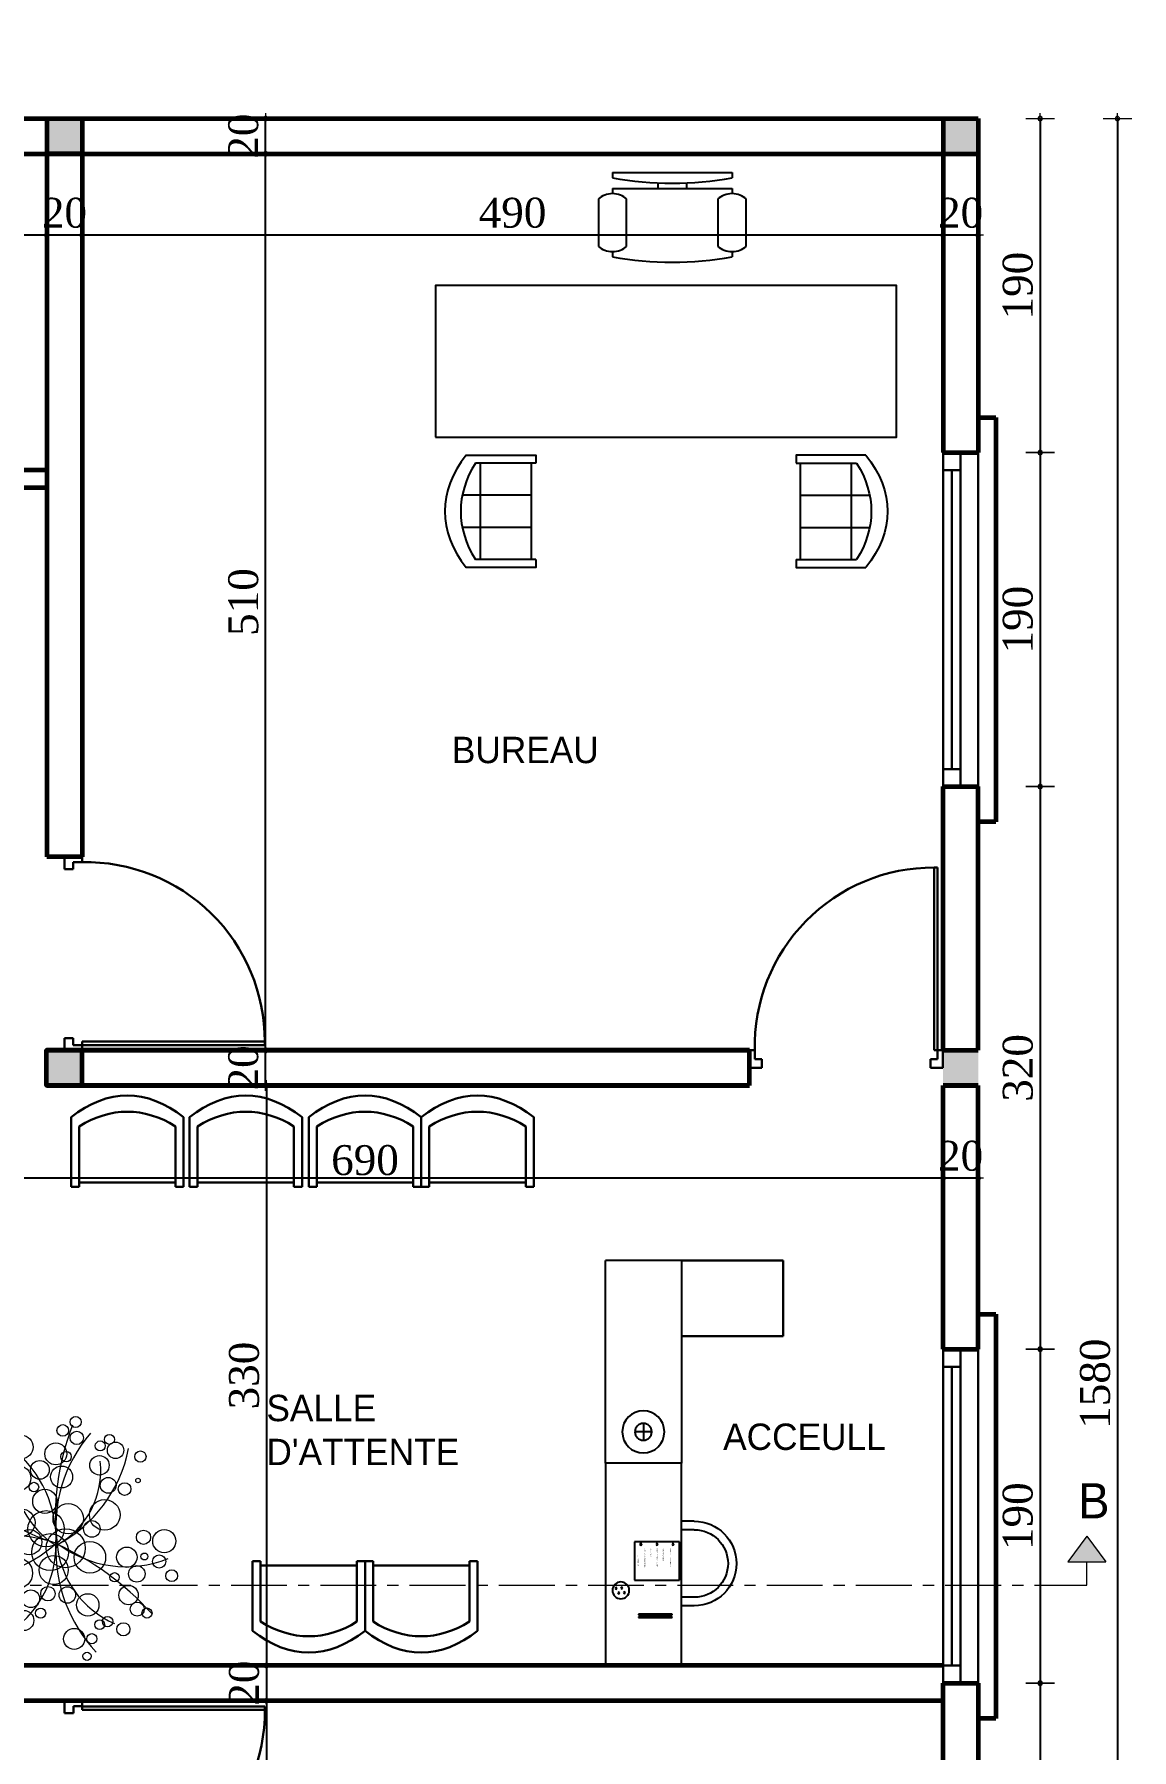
# Model space of a CAD drawing. Header units: millimetres. Extents: x -4146 to 23, y -2153 to 7365.
# Drawn here: x -1143 to -519, y 2385 to 3361 of the extents above; entities that cross this region are included whole.
import ezdxf

# ---------------------------------------------------------------- set-up
doc = ezdxf.new("R2010")
doc.units = ezdxf.units.MM
doc.linetypes.add('AXES', pattern=[50.8, 31.75, -6.35, 6.35, -6.35])
for name, color, linetype in [('9-BUITEN', 7, 'Continuous'), ('F-1', 1, 'Continuous'), ('F-2', 2, 'Continuous'), ('f-3', 3, 'Continuous')]:
    doc.layers.add(name, color=color, linetype=linetype)
for name, color, linetype, lineweight in [('Cotation', 242, 'Continuous', 20), ('ecriture', 122, 'Continuous', 40), ('fin', 73, 'Continuous', 20), ('HA', 8, 'Continuous', 20), ('minuiserue', 3, 'Continuous', 30), ('MUR', 6, 'Continuous', 60)]:
    doc.layers.add(name, color=color, linetype=linetype, lineweight=lineweight)
doc.styles.add('cotation', font='times.ttf', dxfattribs={"height": 17})
doc.dimstyles.new('ech-100', dxfattribs={"dimtxt": 17, "dimasz": 0.02, "dimexe": 1.25, "dimexo": 0.625, "dimgap": 4, "dimtad": 1, "dimdec": 0, "dimtxsty": 'cotation', "dimblk": 'cotation', "dimcen": 2, "dimse1": 1, "dimse2": 1, "dimadec": 0, "dimazin": 0, "dimtfac": 1, "dimtdec": 0, "dimtix": 1, "dimtmove": 0, "dimatfit": 3, "dimldrblk": 'cotation', "dimfxl": 1.25, "dimtolj": 1, "dimarcsym": 0})

# ---------------------------------------------------------------- blocks, each defined once
blk = doc.blocks.new('Chaise de bureau')
at = {"linetype": 'Continuous'}
for p, q in [((-8.5, 0), (-8.5, -1)), ((-8.5, 0), (8.5, 0)), ((8.5, 0), (8.5, -1)), ((-2, -3), (-2, -1.9355)), ((2, -1.9576), (2, -3)), ((-8.5, -3), (-8.5, -4)), ((-8.5, -3), (8.5, -3)), ((8.5, -3), (8.5, -4)), ((-10.5, -5), (-10.5, -14)), ((-6.5, -14), (-6.5, -5)), ((6.5, -5), (6.5, -14)), ((10.5, -14), (10.5, -5)), ((-8.5, -15), (-8.5, -16)), ((8.5, -15), (8.5, -16))]:
    blk.add_line(p, q, dxfattribs=at)
for centre, radius, start, end in [((0, 34.625), 36.625, 256.5803, 283.4197), ((-8.5, -6.5), 2.5, 36.8699, 143.1301), ((8.5, -6.5), 2.5, 36.8699, 143.1301), ((-8.5, -12.5), 2.5, 216.8699, 323.1301), ((8.5, -12.5), 2.5, 216.8699, 323.1301), ((0, 19.625), 36.625, 256.5803, 283.4197)]:
    blk.add_arc(centre, radius, start, end, dxfattribs=at)
blk = doc.blocks.new('BURO')
blk.add_lwpolyline([(3851.65, 1652.46), (3917.25, 1652.46), (3917.25, 1681.22), (3851.65, 1681.22)], close=True)
blk.add_blockref('Chaise de bureau', (3885.34, 1702.66))
blk = doc.blocks.new('Canapé confort à dos rond - 7 pi')
at = {"linetype": 'Continuous'}
for p, q in [((-36.000027, -34), (-36.000027, -11.4696)), ((-12.00002, -32.4421), (-12.00003, -6.5971)), ((11.99997, -32.4421), (11.99998, -6.5971)), ((35.99998, -34), (35.99998, -11.4696)), ((-35.999844, -13.3819), (35.9998, -13.3819)), ((-36.000027, -32.4421), (35.99998, -32.4421))]:
    blk.add_line(p, q, dxfattribs=at)
for points in [[(-36.000027, -34), (-42.000027, -34), (-42.000027, -8)], [(41.99998, -8), (41.99998, -34), (35.99998, -34)]]:
    blk.add_lwpolyline(points, dxfattribs=at)
for centre, radius, start, end in [((0, -114.25), 114.25, 68.43141, 111.5686), ((-0.00001, -127.1968), 121.1968, 72.72033, 107.2797)]:
    blk.add_arc(centre, radius, start, end, dxfattribs=at)
blk = doc.blocks.new('B3')
at = {"layer": 'F-1'}
for p, q in [((-4180.45, 2571.93), (-4180.02, 2571.93)), ((-4180.45, 2552.65), (-4180.45, 2571.93)), ((-4180.02, 2571.93), (-4180.02, 2552.65)), ((-4178.93, 2571.93), (-4178.5, 2571.93)), ((-4178.93, 2552.65), (-4178.93, 2571.93)), ((-4178.5, 2571.93), (-4178.5, 2552.65)), ((-4180.02, 2552.65), (-4180.45, 2552.65)), ((-4178.5, 2552.65), (-4178.93, 2552.65))]:
    blk.add_line(p, q, dxfattribs=at)
at = {"layer": 'F-2'}
for p, q in [((-4159.23, 2576.09), (-4137.51, 2576.09)), ((-4159.23, 2550.41), (-4159.23, 2576.09)), ((-4137.51, 2576.09), (-4137.51, 2550.41)), ((-4137.51, 2550.41), (-4159.23, 2550.41))]:
    blk.add_line(p, q, dxfattribs=at)
for centre, radius in [((-4138.83, 2572.42), 0.45), ((-4138.87, 2563.28), 0.45), ((-4165.02, 2542.71), 4.8), ((-4138.83, 2554.08), 0.45), ((-4166.53, 2541.41), 0.434), ((-4166.32, 2544.66), 0.434), ((-4163.93, 2539.89), 0.434), ((-4163.72, 2543.14), 0.434)]:
    blk.add_circle(centre, radius, dxfattribs=at)
at = {"layer": 'f-3'}
for p, q in [((-4207.84, 2577.2), (-4092.64, 2577.2)), ((-4207.84, 2577.2), (-4207.84, 2534)), ((-4173.76, 2584.47), (-4173.76, 2577.2)), ((-4168.96, 2584.47), (-4168.96, 2577.2)), ((-4130.56, 2584.47), (-4130.56, 2577.2)), ((-4125.76, 2584.47), (-4125.76, 2577.2)), ((-3977.44, 2577.2), (-4092.64, 2577.2)), ((-4092.64, 2577.2), (-4092.64, 2534)), ((-4092.64, 2577.2), (-4092.64, 2534)), ((-3977.44, 2577.2), (-3977.44, 2534)), ((-4074.87, 2560.28), (-4074.87, 2550.68)), ((-4070.07, 2555.48), (-4079.67, 2555.48)), ((-4092.64, 2534), (-4207.84, 2534)), ((-4092.64, 2534), (-3977.44, 2534))]:
    blk.add_line(p, q, dxfattribs=at)
for radius in [12, 4.8]:
    blk.add_circle((-4074.87, 2555.48), radius, dxfattribs=at)
for radius in [24, 19.2]:
    blk.add_arc((-4149.76, 2584.47), radius, 0, 180, dxfattribs=at)
at = {"layer": 'F-1'}
for s, p in [('5. PICK UP PRESCRIPTION', (-4140.95, 2571.17)), ('4. BUY NEW OUTFIT', (-4140.95, 2567.05)), ('1. GO TO GROCERY STORE', (-4140.87, 2556.65)), ('3. PICK UP DRY CLEANING', (-4140.95, 2563.62)), ('2. LAUNDRY', (-4140.95, 2560.06)), ('THINGS TO DO', (-4145.2, 2552.93))]:
    blk.add_text(s, height=0.6, rotation=180, dxfattribs=at).set_placement(p)
blk = doc.blocks.new('B1')
at = {"layer": 'minuiserue'}
for p, q in [((-2606.22, 2449.21), (-2664.13, 2449.21)), ((-2664.13, 2406.21), (-2664.13, 2449.21)), ((-2606.22, 2406.21), (-2664.13, 2406.21))]:
    blk.add_line(p, q, dxfattribs=at)
at = {"layer": 'HA', "rotation": 90}
blk.add_blockref('B3', (-29.02, 6426.65), dxfattribs=at)
blk = doc.blocks.new('KK')
at = {"linetype": 'Continuous'}
for p, q in [((-1844.5, 2052.67), (-1804.88, 2052.67)), ((-1844.5, 2048.09), (-1844.5, 2052.67)), ((-1844.5, 2048.09), (-1810.16, 2048.09)), ((-1842.13, 2048.09), (-1842.13, 1993.23)), ((-1844.5, 1988.66), (-1844.5, 1993.23)), ((-1844.5, 1993.23), (-1810.16, 1993.23)), ((-1804.88, 1988.66), (-1844.5, 1988.66))]:
    blk.add_line(p, q, dxfattribs=at)
for centre, major_axis, start_param, end_param in [((-1966.8, 2020.66), (174.12, 0), -0.376443, 0.376443), ((-1986.53, 2020.66), (184.7, 0), -0.301587, 0.301588)]:
    blk.add_ellipse(centre, major_axis=major_axis, ratio=0.5, start_param=start_param, end_param=end_param, dxfattribs=at)
blk = doc.blocks.new('cotation')
at = {"layer": 'Cotation'}
h = blk.add_hatch(color=256, dxfattribs=at)
h.paths.add_polyline_path([(57.15, 0), (62.15, 0, 0.41421356), (0, 62.15), (0, 57.15, -0.41421356)])
h.paths.add_polyline_path([(0, -57.15), (0, -62.15, 0.41421356), (62.15, 0), (57.15, 0, -0.41421356)])
h.paths.add_polyline_path([(0, -62.15), (0, -57.15, -0.41421356), (-57.15, 0), (-62.15, 0, 0.41421356)])
h.paths.add_polyline_path([(0, 57.15), (0, 62.15, 0.41421356), (-62.15, 0), (-57.15, 0, -0.41421356)])
for p, q in [((-152.4, 0), (152.4, 0)), ((0, 406.4), (0, -406.4))]:
    blk.add_line(p, q, dxfattribs=at)
for radius, start, end in [(62.15, 0, 180), (62.15, 180, 0), (57.15, 0, 180), (57.15, 180, 0)]:
    blk.add_arc((0, 0), radius, start, end, dxfattribs=at)
blk = doc.blocks.new('*D171')
at = {"layer": 'Defpoints', "color": 0}
for p in [(-1011.72, 2782.62), (-1011.72, 2782.62), (-1011.72, 2762.62)]:
    blk.add_point(p, dxfattribs=at)
at = {"layer": 'HA', "color": 0, "lineweight": -2}
for p, q in [((-1011.72, 2782.64), (-1011.72, 2782.66)), ((-1011.72, 2762.62), (-1011.72, 2782.62)), ((-1011.72, 2762.6), (-1011.72, 2762.58))]:
    blk.add_line(p, q, dxfattribs=at)
at = {"layer": 'HA', "color": 0, "lineweight": -2, "xscale": 0.02, "yscale": 0.02, "zscale": 0.02}
for p, rotation in [((-1011.72, 2782.62), 270), ((-1011.72, 2762.62), 90)]:
    blk.add_blockref('cotation', p, dxfattribs=dict(at, rotation=rotation))
at = {"layer": 'HA', "color": 0, "insert": (-1024.36, 2772.62), "char_height": 17, "attachment_point": 5, "rotation": 90, "style": 'cotation'}
blk.add_mtext('\\A1;20', dxfattribs=at)
blk = doc.blocks.new('*D172')
at = {"layer": 'Defpoints', "color": 0}
for p in [(-1011.72, 3292.62), (-1011.72, 3292.62), (-1011.72, 2782.62)]:
    blk.add_point(p, dxfattribs=at)
at = {"layer": 'HA', "color": 0, "lineweight": -2}
blk.add_line((-1011.72, 2782.64), (-1011.72, 3292.6), dxfattribs=at)
at = {"layer": 'HA', "color": 0, "lineweight": -2, "xscale": 0.02, "yscale": 0.02, "zscale": 0.02}
for p, rotation in [((-1011.72, 3292.62), 90), ((-1011.72, 2782.62), 270)]:
    blk.add_blockref('cotation', p, dxfattribs=dict(at, rotation=rotation))
at = {"layer": 'HA', "color": 0, "insert": (-1024.36, 3037.62), "char_height": 17, "attachment_point": 5, "rotation": 90, "style": 'cotation'}
blk.add_mtext('\\A1;510', dxfattribs=at)
blk = doc.blocks.new('*D173')
at = {"layer": 'Defpoints', "color": 0}
for p in [(-1011.72, 3312.62), (-1011.72, 3312.62), (-1011.72, 3292.62)]:
    blk.add_point(p, dxfattribs=at)
at = {"layer": 'HA', "color": 0, "lineweight": -2}
for p, q in [((-1011.72, 3312.64), (-1011.72, 3312.66)), ((-1011.72, 3292.62), (-1011.72, 3312.62)), ((-1011.72, 3292.6), (-1011.72, 3292.58))]:
    blk.add_line(p, q, dxfattribs=at)
at = {"layer": 'HA', "color": 0, "lineweight": -2, "xscale": 0.02, "yscale": 0.02, "zscale": 0.02}
for p, rotation in [((-1011.72, 3312.62), 270), ((-1011.72, 3292.62), 90)]:
    blk.add_blockref('cotation', p, dxfattribs=dict(at, rotation=rotation))
at = {"layer": 'HA', "color": 0, "insert": (-1024.36, 3302.62), "char_height": 17, "attachment_point": 5, "rotation": 90, "style": 'cotation'}
blk.add_mtext('\\A1;20', dxfattribs=at)
blk = doc.blocks.new('*D183')
at = {"layer": 'Defpoints', "color": 0}
for p in [(-626.22, 2709.9), (-626.22, 2709.9), (-606.22, 2709.9)]:
    blk.add_point(p, dxfattribs=at)
at = {"layer": 'HA', "color": 0, "lineweight": -2}
for p, q in [((-626.24, 2709.9), (-626.26, 2709.9)), ((-606.22, 2709.9), (-626.22, 2709.9)), ((-606.2, 2709.9), (-606.18, 2709.9))]:
    blk.add_line(p, q, dxfattribs=at)
at = {"layer": 'HA', "color": 0, "lineweight": -2, "xscale": 0.02, "yscale": 0.02, "zscale": 0.02}
blk.add_blockref('cotation', (-626.22, 2709.9), dxfattribs=at)
at = {"layer": 'HA', "color": 0, "lineweight": -2, "xscale": 0.02, "yscale": 0.02, "zscale": 0.02, "rotation": 180}
blk.add_blockref('cotation', (-606.22, 2709.9), dxfattribs=at)
at = {"layer": 'HA', "color": 0, "insert": (-616.22, 2722.54), "char_height": 17, "attachment_point": 5, "style": 'cotation'}
blk.add_mtext('\\A1;20', dxfattribs=at)
blk = doc.blocks.new('*D184')
at = {"layer": 'Defpoints', "color": 0}
for p in [(-1316.22, 2709.9), (-1316.22, 2709.9), (-626.22, 2709.9)]:
    blk.add_point(p, dxfattribs=at)
at = {"layer": 'HA', "color": 0, "lineweight": -2}
blk.add_line((-626.24, 2709.9), (-1316.2, 2709.9), dxfattribs=at)
at = {"layer": 'HA', "color": 0, "lineweight": -2, "xscale": 0.02, "yscale": 0.02, "zscale": 0.02, "rotation": 180}
blk.add_blockref('cotation', (-1316.22, 2709.9), dxfattribs=at)
at = {"layer": 'HA', "color": 0, "lineweight": -2, "xscale": 0.02, "yscale": 0.02, "zscale": 0.02}
blk.add_blockref('cotation', (-626.22, 2709.9), dxfattribs=at)
at = {"layer": 'HA', "color": 0, "insert": (-955.17, 2720.07), "char_height": 17, "attachment_point": 5, "style": 'cotation'}
blk.add_mtext('\\A1;690', dxfattribs=at)
blk = doc.blocks.new('*D186')
at = {"layer": 'Defpoints', "color": 0}
for p in [(-998.46, 2762.62), (-1011.29, 2432.62), (-998.46, 2432.62)]:
    blk.add_point(p, dxfattribs=at)
at = {"layer": 'HA', "color": 0, "lineweight": -2}
blk.add_line((-1011.29, 2762.6), (-1011.29, 2432.64), dxfattribs=at)
at = {"layer": 'HA', "color": 0, "lineweight": -2, "xscale": 0.02, "yscale": 0.02, "zscale": 0.02}
for p, rotation in [((-1011.29, 2762.62), 90), ((-1011.29, 2432.62), 270)]:
    blk.add_blockref('cotation', p, dxfattribs=dict(at, rotation=rotation))
at = {"layer": 'HA', "color": 0, "insert": (-1023.94, 2597.62), "char_height": 17, "attachment_point": 5, "rotation": 90, "style": 'cotation'}
blk.add_mtext('\\A1;330', dxfattribs=at)
blk = doc.blocks.new('*D187')
at = {"layer": 'Defpoints', "color": 0}
for p in [(-998.46, 2432.62), (-1011.29, 2412.62), (-1011.29, 2412.62)]:
    blk.add_point(p, dxfattribs=at)
at = {"layer": 'HA', "color": 0, "lineweight": -2}
for p, q in [((-1011.29, 2432.64), (-1011.29, 2432.66)), ((-1011.29, 2432.62), (-1011.29, 2412.62)), ((-1011.29, 2412.6), (-1011.29, 2412.58))]:
    blk.add_line(p, q, dxfattribs=at)
at = {"layer": 'HA', "color": 0, "lineweight": -2, "xscale": 0.02, "yscale": 0.02, "zscale": 0.02}
for p, rotation in [((-1011.29, 2432.62), 270), ((-1011.29, 2412.62), 90)]:
    blk.add_blockref('cotation', p, dxfattribs=dict(at, rotation=rotation))
at = {"layer": 'HA', "color": 0, "insert": (-1023.94, 2422.62), "char_height": 17, "attachment_point": 5, "rotation": 90, "style": 'cotation'}
blk.add_mtext('\\A1;20', dxfattribs=at)
blk = doc.blocks.new('*D188')
at = {"layer": 'Defpoints', "color": 0}
for p in [(-1011.29, 2412.62), (-1011.72, 1752.62), (-1011.29, 1752.62)]:
    blk.add_point(p, dxfattribs=at)
at = {"layer": 'HA', "color": 0, "lineweight": -2}
blk.add_line((-1011.29, 2412.6), (-1011.29, 1752.64), dxfattribs=at)
at = {"layer": 'HA', "color": 0, "lineweight": -2, "xscale": 0.02, "yscale": 0.02, "zscale": 0.02}
for p, rotation in [((-1011.29, 2412.62), 90), ((-1011.29, 1752.62), 270)]:
    blk.add_blockref('cotation', p, dxfattribs=dict(at, rotation=rotation))
at = {"layer": 'HA', "color": 0, "insert": (-1023.94, 2082.62), "char_height": 17, "attachment_point": 5, "rotation": 90, "style": 'cotation'}
blk.add_mtext('\\A1;660', dxfattribs=at)
blk = doc.blocks.new('c3ahboo4')
at = {"color": 0, "linetype": 'ByBlock', "lineweight": 0}
for centre, radius in [((9, 163.8), 8.29), ((27.3, 175.9), 7.84), ((-49.7, 140.3), 16.5), ((28.9, 153.3), 9.49), ((62.2, 141.9), 7.06), ((75.4, 151.1), 7.02), ((84.1, 135.6), 11.7), ((-0.9, 130.6), 15.7), ((13.7, 126.6), 7.4), ((61.2, 114.3), 13.8), ((119.5, 126.7), 8.03), ((-54.5, 95.9), 18.1), ((-23.6, 107.8), 13.3), ((7.3, 97.7), 15.6), ((-133.7, 80.5), 10.5), ((-110.3, 82.2), 8.72), ((-32, 83.4), 6.71), ((-16.5, 63), 17.3), ((73.6, 85.8), 11.2), ((96.9, 80.5), 9.1), ((116, 92.7), 3.31), ((-97.5, 64.7), 7.84), ((-87.8, 47.7), 10.4), ((-65.8, 54.7), 12.5), ((-50.2, 32.8), 19.7), ((-14.8, 24), 25.8), ((16.7, 38.3), 21.6), ((68.6, 43.8), 21.8), ((50.3, 23.8), 11.8), ((-161.4, 1.5), 5.94), ((-122.2, 16.6), 7.4), ((-98.2, 12.1), 10.1), ((-75.5, 12.1), 10.9), ((-38.7, 5), 17.9), ((-8.9, -9.1), 26.2), ((13.2, -3.6), 27.7), ((47.5, -16.5), 22.5), ((123.8, 11.9), 10.1), ((153.4, 6.4), 16.5), ((-143.7, -9.9), 6.43), ((-90.9, -35), 12.2), ((-77.5, -13.2), 12.5), ((-56, -39.1), 22), ((-3.9, -34.5), 20.7), ((100.1, -16.5), 14.5), ((125.1, -15.4), 4.93), ((146.2, -22.6), 9.39), ((-135.4, -52.2), 5.46), ((-110.3, -51.9), 10.2), ((82.7, -45), 6.62), ((114.3, -40.1), 11.7), ((164, -42.7), 8.4), ((-72.1, -80.1), 16.8), ((-36.5, -75.5), 12.6), ((-12.1, -68.3), 10.3), ((15.5, -70.1), 11.7), ((44.5, -84.3), 16), ((102.6, -70.3), 13.8), ((-46.6, -106.4), 14.4), ((-22.5, -96), 7.19), ((114.9, -90.2), 10.1), ((128.8, -95.8), 7.19), ((-92.7, -130.1), 14.2), ((-78, -112.8), 3.49), ((-65.6, -126.4), 7.8), ((25.2, -132.6), 15), ((61.5, -112.3), 7.06), ((72.8, -108), 7.4), ((95.2, -118.9), 9.36), ((50.3, -132.3), 7.19), ((43.5, -157.3), 5.94)]:
    blk.add_circle(centre, radius, dxfattribs=at)
for centre, radius, start, end in [((350.6, 42.4), 352.1, 158.4887, 186.8224), ((199.5, 28.3), 200.3, 138.8673, 187.727), ((-166.1, 8.9), 165.5, 357.8699, 50.6155), ((-92.6, 176.8), 199, 297.5671, 348.8381), ((69.2, 112.3), 131.9, 179.3256, 238.0735), ((-56.6, 106.2), 119.6, 298.751, 6.6118), ((56.2, 217.3), 220.7, 215.8726, 255.444), ((-70.2, -201.8), 216.7, 71.3392, 111.6799), ((-151, 178.2), 231, 273.3086, 310.5821), ((-148.7, 0.2), 147.9, 301.2651, 0.9994), ((-171.6, -375.4), 414.9, 42.3394, 65.6862), ((210.9, -6.8), 211.6, 177.8302, 223.0418), ((137.8, 15.1), 137.5, 184.7691, 246.3269), ((98.8, 130.3), 160.2, 232.24, 292.0944)]:
    blk.add_arc(centre, radius, start, end, dxfattribs=at)
blk = doc.blocks.new('*D245')
at = {"layer": 'Defpoints', "color": 0}
for p in [(-606.22, 3312.62), (-606.22, 1732.62), (-526.99, 1732.62)]:
    blk.add_point(p, dxfattribs=at)
at = {"layer": 'HA', "color": 0, "lineweight": -2}
blk.add_line((-526.99, 3312.6), (-526.99, 1732.64), dxfattribs=at)
at = {"layer": 'HA', "color": 0, "lineweight": -2, "xscale": 0.02, "yscale": 0.02, "zscale": 0.02}
for p, rotation in [((-526.99, 3312.62), 90), ((-526.99, 1732.62), 270)]:
    blk.add_blockref('cotation', p, dxfattribs=dict(at, rotation=rotation))
at = {"layer": 'HA', "color": 0, "insert": (-539.64, 2592.99), "char_height": 17, "attachment_point": 5, "rotation": 90, "style": 'cotation'}
blk.add_mtext('\\A1;1580', dxfattribs=at)
blk = doc.blocks.new('*D339')
at = {"layer": 'Defpoints', "color": 0}
for p in [(-606.22, 3312.62), (-606.22, 3122.62), (-570.98, 3122.62)]:
    blk.add_point(p, dxfattribs=at)
at = {"layer": 'HA', "color": 0, "lineweight": -2}
blk.add_line((-570.98, 3312.6), (-570.98, 3122.64), dxfattribs=at)
at = {"layer": 'HA', "color": 0, "lineweight": -2, "xscale": 0.02, "yscale": 0.02, "zscale": 0.02}
for p, rotation in [((-570.98, 3312.62), 90), ((-570.98, 3122.62), 270)]:
    blk.add_blockref('cotation', p, dxfattribs=dict(at, rotation=rotation))
at = {"layer": 'HA', "color": 0, "insert": (-583.65, 3217.62), "char_height": 17, "attachment_point": 5, "rotation": 90, "style": 'cotation'}
blk.add_mtext('\\A1;190', dxfattribs=at)
blk = doc.blocks.new('*D340')
at = {"layer": 'Defpoints', "color": 0}
for p in [(-606.22, 3122.62), (-606.22, 2932.62), (-570.98, 2932.62)]:
    blk.add_point(p, dxfattribs=at)
at = {"layer": 'HA', "color": 0, "lineweight": -2}
blk.add_line((-570.98, 3122.6), (-570.98, 2932.64), dxfattribs=at)
at = {"layer": 'HA', "color": 0, "lineweight": -2, "xscale": 0.02, "yscale": 0.02, "zscale": 0.02}
for p, rotation in [((-570.98, 3122.62), 90), ((-570.98, 2932.62), 270)]:
    blk.add_blockref('cotation', p, dxfattribs=dict(at, rotation=rotation))
at = {"layer": 'HA', "color": 0, "insert": (-583.65, 3027.62), "char_height": 17, "attachment_point": 5, "rotation": 90, "style": 'cotation'}
blk.add_mtext('\\A1;190', dxfattribs=at)
blk = doc.blocks.new('*D341')
at = {"layer": 'Defpoints', "color": 0}
for p in [(-606.22, 2932.62), (-606.22, 2612.62), (-570.98, 2612.62)]:
    blk.add_point(p, dxfattribs=at)
at = {"layer": 'HA', "color": 0, "lineweight": -2}
blk.add_line((-570.98, 2932.6), (-570.98, 2612.64), dxfattribs=at)
at = {"layer": 'HA', "color": 0, "lineweight": -2, "xscale": 0.02, "yscale": 0.02, "zscale": 0.02}
for p, rotation in [((-570.98, 2932.62), 90), ((-570.98, 2612.62), 270)]:
    blk.add_blockref('cotation', p, dxfattribs=dict(at, rotation=rotation))
at = {"layer": 'HA', "color": 0, "insert": (-583.62, 2772.62), "char_height": 17, "attachment_point": 5, "rotation": 90, "style": 'cotation'}
blk.add_mtext('\\A1;320', dxfattribs=at)
blk = doc.blocks.new('*D342')
at = {"layer": 'Defpoints', "color": 0}
for p in [(-606.22, 2612.62), (-606.22, 2422.62), (-570.98, 2422.62)]:
    blk.add_point(p, dxfattribs=at)
at = {"layer": 'HA', "color": 0, "lineweight": -2}
blk.add_line((-570.98, 2612.6), (-570.98, 2422.64), dxfattribs=at)
at = {"layer": 'HA', "color": 0, "lineweight": -2, "xscale": 0.02, "yscale": 0.02, "zscale": 0.02}
for p, rotation in [((-570.98, 2612.62), 90), ((-570.98, 2422.62), 270)]:
    blk.add_blockref('cotation', p, dxfattribs=dict(at, rotation=rotation))
at = {"layer": 'HA', "color": 0, "insert": (-583.65, 2517.62), "char_height": 17, "attachment_point": 5, "rotation": 90, "style": 'cotation'}
blk.add_mtext('\\A1;190', dxfattribs=at)
blk = doc.blocks.new('*D343')
at = {"layer": 'Defpoints', "color": 0}
for p in [(-606.22, 2422.62), (-606.22, 2102.62), (-570.98, 2102.62)]:
    blk.add_point(p, dxfattribs=at)
at = {"layer": 'HA', "color": 0, "lineweight": -2}
blk.add_line((-570.98, 2422.6), (-570.98, 2102.64), dxfattribs=at)
at = {"layer": 'HA', "color": 0, "lineweight": -2, "xscale": 0.02, "yscale": 0.02, "zscale": 0.02}
for p, rotation in [((-570.98, 2422.62), 90), ((-570.98, 2102.62), 270)]:
    blk.add_blockref('cotation', p, dxfattribs=dict(at, rotation=rotation))
at = {"layer": 'HA', "color": 0, "insert": (-583.62, 2262.62), "char_height": 17, "attachment_point": 5, "rotation": 90, "style": 'cotation'}
blk.add_mtext('\\A1;320', dxfattribs=at)
blk = doc.blocks.new('*D427')
at = {"layer": 'Defpoints', "color": 0}
for p in [(-626.22, 3246.32), (-626.22, 3246.32), (-606.22, 3246.32)]:
    blk.add_point(p, dxfattribs=at)
at = {"layer": 'HA', "color": 0, "lineweight": -2}
for p, q in [((-626.24, 3246.32), (-626.26, 3246.32)), ((-606.22, 3246.32), (-626.22, 3246.32)), ((-606.2, 3246.32), (-606.18, 3246.32))]:
    blk.add_line(p, q, dxfattribs=at)
at = {"layer": 'HA', "color": 0, "lineweight": -2, "xscale": 0.02, "yscale": 0.02, "zscale": 0.02}
blk.add_blockref('cotation', (-626.22, 3246.32), dxfattribs=at)
at = {"layer": 'HA', "color": 0, "lineweight": -2, "xscale": 0.02, "yscale": 0.02, "zscale": 0.02, "rotation": 180}
blk.add_blockref('cotation', (-606.22, 3246.32), dxfattribs=at)
at = {"layer": 'HA', "color": 0, "insert": (-616.22, 3258.97), "char_height": 17, "attachment_point": 5, "style": 'cotation'}
blk.add_mtext('\\A1;20', dxfattribs=at)
blk = doc.blocks.new('*D428')
at = {"layer": 'Defpoints', "color": 0}
for p in [(-1116.22, 3246.32), (-1116.22, 3246.32), (-626.22, 3246.32)]:
    blk.add_point(p, dxfattribs=at)
at = {"layer": 'HA', "color": 0, "lineweight": -2}
blk.add_line((-626.24, 3246.32), (-1116.2, 3246.32), dxfattribs=at)
at = {"layer": 'HA', "color": 0, "lineweight": -2, "xscale": 0.02, "yscale": 0.02, "zscale": 0.02, "rotation": 180}
blk.add_blockref('cotation', (-1116.22, 3246.32), dxfattribs=at)
at = {"layer": 'HA', "color": 0, "lineweight": -2, "xscale": 0.02, "yscale": 0.02, "zscale": 0.02}
blk.add_blockref('cotation', (-626.22, 3246.32), dxfattribs=at)
at = {"layer": 'HA', "color": 0, "insert": (-871.22, 3258.99), "char_height": 17, "attachment_point": 5, "style": 'cotation'}
blk.add_mtext('\\A1;490', dxfattribs=at)
blk = doc.blocks.new('*D429')
at = {"layer": 'Defpoints', "color": 0}
for p in [(-1136.22, 3246.32), (-1136.22, 3246.32), (-1116.22, 3246.32)]:
    blk.add_point(p, dxfattribs=at)
at = {"layer": 'HA', "color": 0, "lineweight": -2}
for p, q in [((-1136.24, 3246.32), (-1136.26, 3246.32)), ((-1116.22, 3246.32), (-1136.22, 3246.32)), ((-1116.2, 3246.32), (-1116.18, 3246.32))]:
    blk.add_line(p, q, dxfattribs=at)
at = {"layer": 'HA', "color": 0, "lineweight": -2, "xscale": 0.02, "yscale": 0.02, "zscale": 0.02}
blk.add_blockref('cotation', (-1136.22, 3246.32), dxfattribs=at)
at = {"layer": 'HA', "color": 0, "lineweight": -2, "xscale": 0.02, "yscale": 0.02, "zscale": 0.02, "rotation": 180}
blk.add_blockref('cotation', (-1116.22, 3246.32), dxfattribs=at)
at = {"layer": 'HA', "color": 0, "insert": (-1126.22, 3258.97), "char_height": 17, "attachment_point": 5, "style": 'cotation'}
blk.add_mtext('\\A1;20', dxfattribs=at)
blk = doc.blocks.new('*D430')
at = {"layer": 'Defpoints', "color": 0}
for p in [(-1316.22, 3246.32), (-1316.22, 3246.32), (-1136.22, 3246.32)]:
    blk.add_point(p, dxfattribs=at)
at = {"layer": 'HA', "color": 0, "lineweight": -2}
blk.add_line((-1136.24, 3246.32), (-1316.2, 3246.32), dxfattribs=at)
at = {"layer": 'HA', "color": 0, "lineweight": -2, "xscale": 0.02, "yscale": 0.02, "zscale": 0.02, "rotation": 180}
blk.add_blockref('cotation', (-1316.22, 3246.32), dxfattribs=at)
at = {"layer": 'HA', "color": 0, "lineweight": -2, "xscale": 0.02, "yscale": 0.02, "zscale": 0.02}
blk.add_blockref('cotation', (-1136.22, 3246.32), dxfattribs=at)
at = {"layer": 'HA', "color": 0, "insert": (-1226.22, 3258.97), "char_height": 17, "attachment_point": 5, "style": 'cotation'}
blk.add_mtext('\\A1;180', dxfattribs=at)
blk = doc.blocks.new('BAB110')
at = {"layer": 'minuiserue'}
for p, q in [((0, 0), (-10, 0)), ((-10, 0), (-10, -7)), ((0, -3), (0, 0)), ((-10, -7), (-5, -7)), ((-5, -7), (-5, -3)), ((-5, -3), (0, -3)), ((-10, -110), (-10, -103)), ((-10, -103), (-5, -103)), ((-5, -103), (-5, -107)), ((-5, -107), (0, -107)), ((0, -105), (104, -105)), ((0, -107), (0, -105)), ((0, -107), (0, -110)), ((0, -107), (104, -107)), ((104, -107), (104, -105)), ((0, -110), (-10, -110))]:
    blk.add_line(p, q, dxfattribs=at)
blk.add_arc((2.24, -104.75), 101.77, 359.85676, 91.25841, dxfattribs=at)

msp = doc.modelspace()

# ---------------------------------------------------------------- hatches: boundary and pattern name
at = {"layer": 'fin'}
h = msp.add_hatch(color=256, dxfattribs=at)
h.paths.add_polyline_path([(-544.367, 2506.295), (-555.127, 2491.615), (-533.606, 2491.615)])
h.paths.add_polyline_path([(-1650.513, 2964.874), (-1661.656, 2948.443), (-1639.37, 2948.443)])
h.paths.add_polyline_path([(-1475.497, 3341.851), (-1497.172, 3360.576), (-1497.172, 3323.125)])
h.paths.add_polyline_path([(-1501.594, 1802.578), (-1501.594, 1775.928), (-1482.759, 1789.253)])
at = {"layer": 'HA'}
for points in [[(-1136.222, 3292.624), (-1116.222, 3292.624), (-1116.222, 3312.624), (-1136.222, 3312.624)], [(-606.222, 3292.624), (-606.222, 3312.624), (-626.222, 3312.624), (-626.222, 3292.624)], [(-1116.393, 2782.624), (-1136.393, 2782.624), (-1136.393, 2762.624), (-1116.393, 2762.624)], [(-626.222, 2762.624), (-606.222, 2762.624), (-606.222, 2782.624), (-626.222, 2782.624)]]:
    msp.add_hatch(color=256, dxfattribs=at).paths.add_polyline_path(points)

# ---------------------------------------------------------------- linework, layer by layer
at = {"layer": 'fin'}
for p, q in [((-544.367, 2506.295), (-555.127, 2491.615)), ((-544.367, 2506.295), (-533.606, 2491.615)), ((-555.127, 2491.615), (-533.606, 2491.615)), ((-544.367, 2478.295), (-544.367, 2491.615))]:
    msp.add_line(p, q, dxfattribs=at)
at = {"layer": 'fin', "linetype": 'AXES'}
msp.add_line((-1183.785, 2478.295), (-544.367, 2478.295), dxfattribs=at)
at = {"layer": 'minuiserue'}
for p, q in [((-626.222, 3122.624), (-626.222, 2932.624)), ((-606.222, 3122.624), (-626.222, 3122.624)), ((-616.222, 3122.624), (-616.222, 2932.624)), ((-616.222, 3122.624), (-616.222, 3112.624)), ((-606.222, 2932.624), (-606.222, 3122.624)), ((-616.222, 3112.624), (-626.222, 3112.624)), ((-621.222, 3112.624), (-621.222, 2942.624)), ((-616.222, 2942.624), (-626.222, 2942.624)), ((-616.222, 2932.624), (-616.222, 2942.624)), ((-606.222, 2932.624), (-626.222, 2932.624)), ((-626.222, 2612.624), (-626.222, 2422.624)), ((-606.222, 2612.624), (-626.222, 2612.624)), ((-616.222, 2612.624), (-616.222, 2422.624)), ((-616.222, 2612.624), (-616.222, 2602.624)), ((-606.222, 2422.624), (-606.222, 2612.624)), ((-616.222, 2602.624), (-626.222, 2602.624)), ((-621.222, 2602.624), (-621.222, 2432.624)), ((-616.222, 2432.624), (-626.222, 2432.624)), ((-616.222, 2422.624), (-616.222, 2432.624)), ((-606.222, 2422.624), (-626.222, 2422.624)), ((-1116.113, 2412.624), (-1126.113, 2412.624)), ((-1126.113, 2412.624), (-1126.113, 2405.624)), ((-1116.113, 2409.624), (-1116.113, 2412.624)), ((-1126.113, 2405.624), (-1121.113, 2405.624)), ((-1121.113, 2405.624), (-1121.113, 2409.624)), ((-1121.113, 2409.624), (-1116.113, 2409.624)), ((-1116.108, 2409.449), (-1012.108, 2409.449)), ((-1116.108, 2407.449), (-1116.108, 2409.449)), ((-1116.108, 2407.449), (-1012.108, 2407.449)), ((-1012.108, 2407.449), (-1012.108, 2409.449))]:
    msp.add_line(p, q, dxfattribs=at)
msp.add_arc((-1113.956, 2407.449), 101.848, 268.78903, 360, dxfattribs=at)
at = {"layer": 'MUR'}
for p, q in [((-1606.222, 3312.624), (-606.222, 3312.624)), ((-1136.222, 3312.624), (-1136.222, 3292.624)), ((-1116.222, 3312.624), (-1116.222, 3292.624)), ((-626.222, 3312.624), (-626.222, 3122.624)), ((-606.222, 3312.624), (-606.222, 3122.624)), ((-1606.222, 3292.624), (-606.222, 3292.624)), ((-1136.222, 3292.624), (-1136.222, 2892.624)), ((-1116.222, 3292.624), (-1136.222, 3292.624)), ((-1136.222, 3292.624), (-1136.222, 3112.624)), ((-1116.222, 3292.624), (-1116.222, 2892.624)), ((-626.222, 3292.624), (-626.222, 3122.624)), ((-606.222, 3292.624), (-606.222, 3122.624)), ((-606.222, 3142.624), (-596.222, 3142.624)), ((-596.222, 3142.624), (-596.222, 2932.624)), ((-626.222, 3122.624), (-606.222, 3122.624)), ((-1136.222, 3112.624), (-1236.222, 3112.624)), ((-1136.222, 3102.624), (-1236.222, 3102.624)), ((-626.222, 2932.624), (-606.222, 2932.624)), ((-626.222, 2782.624), (-626.222, 2932.624)), ((-606.222, 2782.624), (-606.222, 2932.624)), ((-596.222, 2932.624), (-596.222, 2912.624)), ((-596.222, 2912.624), (-606.222, 2912.624)), ((-1126.222, 2892.624), (-1136.222, 2892.624)), ((-1116.222, 2892.624), (-1126.222, 2892.624)), ((-1126.393, 2782.624), (-1136.393, 2782.624)), ((-1126.222, 2782.624), (-1136.222, 2782.624)), ((-736.352, 2782.624), (-1136.222, 2782.624)), ((-1136.217, 2782.624), (-736.352, 2782.624)), ((-1126.217, 2782.624), (-736.352, 2782.624)), ((-736.352, 2772.624), (-736.352, 2782.624)), ((-626.222, 2782.624), (-606.222, 2782.624)), ((-626.222, 2782.624), (-606.222, 2782.624)), ((-736.352, 2762.624), (-736.352, 2772.624)), ((-736.352, 2762.624), (-1136.222, 2762.624)), ((-1136.217, 2762.624), (-736.352, 2762.624)), ((-736.352, 2762.624), (-1136.217, 2762.624)), ((-606.222, 2762.624), (-626.222, 2762.624)), ((-626.222, 2762.624), (-606.222, 2762.624)), ((-626.222, 2612.624), (-626.222, 2762.624)), ((-606.222, 2612.624), (-606.222, 2762.624)), ((-606.222, 2632.624), (-596.222, 2632.624)), ((-596.222, 2632.624), (-596.222, 2422.624)), ((-626.222, 2612.624), (-606.222, 2612.624)), ((-626.222, 2432.624), (-1196.222, 2432.624)), ((-626.222, 2422.624), (-606.222, 2422.624)), ((-626.222, 2102.624), (-626.222, 2422.624)), ((-606.222, 2422.624), (-606.222, 2102.624)), ((-596.222, 2422.624), (-596.222, 2402.624)), ((-626.222, 2412.624), (-1216.222, 2412.624)), ((-596.222, 2402.624), (-606.222, 2402.624))]:
    msp.add_line(p, q, dxfattribs=at)
msp.add_lwpolyline([(-1116.393, 2762.624), (-1136.393, 2762.624), (-1136.393, 2782.624), (-1116.393, 2782.624)], close=True, dxfattribs=at)

# ---------------------------------------------------------------- block references
at = {"color": 20, "xscale": 4, "yscale": 3, "zscale": 5}
msp.add_blockref('BURO', (-16321.672, -1826.043), dxfattribs=at)
at = {"color": 20, "yscale": 1.524}
for p, xscale, rotation in [((-909.845, 3089.23), 0.7619999999999999, 89.99999999999999), ((-657.91, 3089.23), -0.7619999999999999, 270)]:
    msp.add_blockref('Canapé confort à dos rond - 7 pi', p, dxfattribs=dict(at, xscale=xscale, rotation=rotation))
at = {"layer": '9-BUITEN', "color": 3, "xscale": 0.4000000000232831, "yscale": 0.4000000001396984, "zscale": 0.4}
msp.add_blockref('c3ahboo4', (-1130.763, 2500.849), dxfattribs=at)
at = {"layer": 'minuiserue'}
msp.add_blockref('BAB110', (-1116.222, 2892.624), dxfattribs=at)
for name, p, rotation in [('BAB110', (-736.352, 2782.624), 90), ('KK', (-3007.84, 647.484), 270), ('KK', (-2943.832, 647.484), 270)]:
    msp.add_blockref(name, p, dxfattribs=dict(at, rotation=rotation))
at = {"layer": 'minuiserue', "xscale": -1, "rotation": 270}
for p in [(-3111.087, 4549.524), (-3043.694, 4549.524), (-2975.836, 4549.524), (-2911.828, 4549.524)]:
    msp.add_blockref('KK', p, dxfattribs=at)
at = {"layer": 'minuiserue', "xscale": -1}
msp.add_blockref('B1', (-3381.286, 213.813), dxfattribs=at)

# ---------------------------------------------------------------- texts
at = {"layer": 'ecriture', "attachment_point": 1}
for s, width, insert, char_height in [('{\\fVrinda|b0|i0|c0|p2;BUREAU }', 130.42633, (-905.735, 2960.978), 15), ("{\\fVrinda|b0|i0|c0|p2;SALLE D'ATTENTE}", 130.42633, (-1011.289, 2586.663), 15), ('{\\fVrinda|b0|i0|c0|p2;ACCEULL}', 130.42633, (-751.375, 2570.32), 15), ('B', 194.01183, (-549.325, 2536.4), 20)]:
    msp.add_mtext_dynamic_manual_height_columns(s, width=width, gutter_width=12.5, heights=[0], dxfattribs=dict(at, insert=insert, char_height=char_height))

# ---------------------------------------------------------------- dimensions: what is measured, and where the dimension line sits
at = {"layer": 'HA'}
for base, p1, p2, picture, middle in [((-1011.716, 3312.624), (-1011.716, 3292.624), (-1011.716, 3312.624), '*D173', (-1024.363, 3302.624)), ((-1011.716, 3292.624), (-1011.716, 2782.624), (-1011.716, 3292.624), '*D172', (-1024.363, 3037.624)), ((-570.977, 2932.624), (-606.222, 3122.624), (-606.222, 2932.624), '*D340', (-583.649, 3027.624)), ((-570.977, 2612.624), (-606.222, 2932.624), (-606.222, 2612.624), '*D341', (-583.624, 2772.624)), ((-1011.716, 2782.624), (-1011.716, 2762.624), (-1011.716, 2782.624), '*D171', (-1024.363, 2772.624)), ((-570.977, 2422.624), (-606.222, 2612.624), (-606.222, 2422.624), '*D342', (-583.649, 2517.624)), ((-1011.289, 2412.624), (-998.459, 2432.624), (-1011.289, 2412.624), '*D187', (-1023.936, 2422.624)), ((-570.977, 2102.624), (-606.222, 2422.624), (-606.222, 2102.624), '*D343', (-583.624, 2262.624)), ((-1011.289, 1752.624), (-1011.289, 2412.624), (-1011.716, 1752.624), '*D188', (-1023.936, 2082.624))]:
    dim = msp.add_linear_dim(base=base, p1=p1, p2=p2, angle=90, dimstyle='ech-100', override={"dimtmove": 1}, dxfattribs=at)
    dim.commit()
    dim.dimension.update_dxf_attribs({"geometry": picture, "text_midpoint": middle})
dim = msp.add_linear_dim(base=(-526.994, 1732.624), p1=(-606.222, 3312.624), p2=(-606.222, 1732.624), angle=90, dimstyle='ech-100', dxfattribs=at)
dim.commit()
dim.dimension.update_dxf_attribs({"geometry": '*D245', "text_midpoint": (-526.994, 2592.988), "dimtype": 160})
for base, p1, p2, picture, middle in [((-570.977, 3122.624), (-606.222, 3312.624), (-606.222, 3122.624), '*D339', (-583.649, 3217.624)), ((-1011.289, 2432.624), (-998.459, 2762.624), (-998.459, 2432.624), '*D186', (-1023.936, 2597.624))]:
    dim = msp.add_linear_dim(base=base, p1=p1, p2=p2, angle=90, dimstyle='ech-100', dxfattribs=at)
    dim.commit()
    dim.dimension.update_dxf_attribs({"geometry": picture, "text_midpoint": middle})
for base, p1, p2, picture, middle in [((-1316.222, 3246.32), (-1136.222, 3246.32), (-1316.222, 3246.32), '*D430', (-1226.222, 3258.968)), ((-1136.222, 3246.32), (-1116.222, 3246.32), (-1136.222, 3246.32), '*D429', (-1126.222, 3258.968)), ((-1116.222, 3246.32), (-626.222, 3246.32), (-1116.222, 3246.32), '*D428', (-871.222, 3258.992))]:
    dim = msp.add_linear_dim(base=base, p1=p1, p2=p2, dimstyle='ech-100', override={"dimtmove": 1}, dxfattribs=at)
    dim.commit()
    dim.dimension.update_dxf_attribs({"geometry": picture, "text_midpoint": middle})
for base, p1, p2, picture, middle in [((-626.222, 3246.32), (-606.222, 3246.32), (-626.222, 3246.32), '*D427', (-616.222, 3258.968)), ((-626.222, 2709.896), (-606.222, 2709.896), (-626.222, 2709.896), '*D183', (-616.222, 2722.543))]:
    dim = msp.add_linear_dim(base=base, p1=p1, p2=p2, dimstyle='ech-100', dxfattribs=at)
    dim.commit()
    dim.dimension.update_dxf_attribs({"geometry": picture, "text_midpoint": middle})
dim = msp.add_linear_dim(base=(-1316.222, 2709.896), p1=(-626.222, 2709.896), p2=(-1316.222, 2709.896), dimstyle='ech-100', override={"dimtmove": 1}, dxfattribs=at)
dim.commit()
dim.dimension.update_dxf_attribs({"geometry": '*D184', "text_midpoint": (-955.175, 2707.399), "dimtype": 160})

doc.saveas('drawing.dxf')
